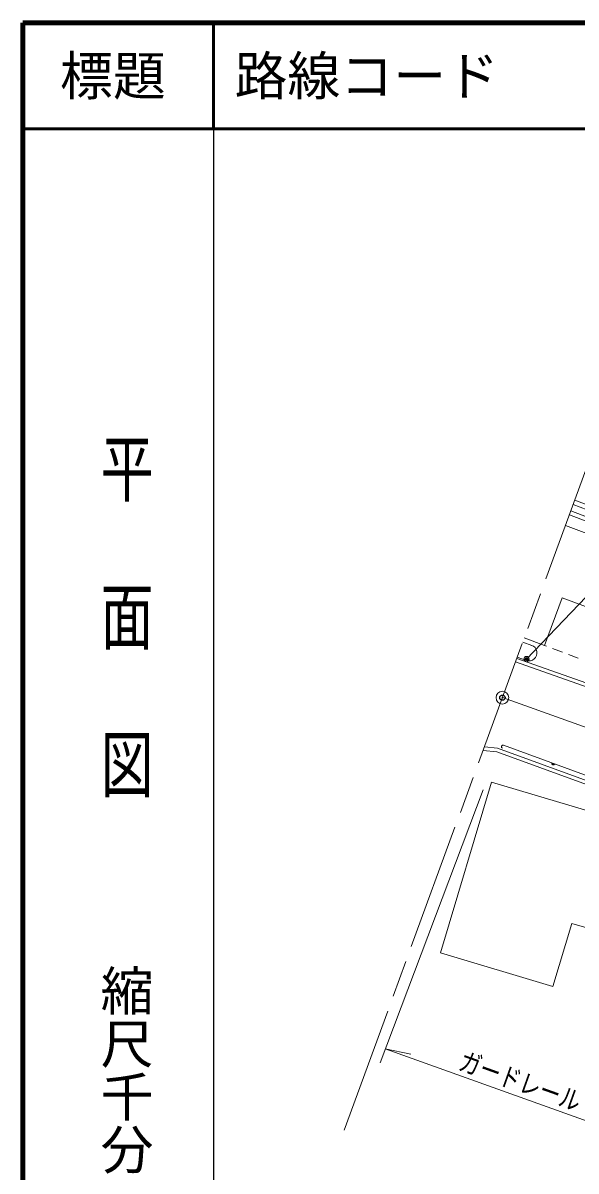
# Model space of a CAD drawing. Units: millimetres at full size, sheet at 1:1000; details may follow other scales. Extents: x 40000 to 680000, y 20000 to 380000.
# Drawn here: x 40000 to 92290, y 271454 to 380000 of the extents above; entities that cross this region are included whole.
import ezdxf
from ezdxf.enums import TextEntityAlignment as Align

# ---------------------------------------------------------------- set-up
doc = ezdxf.new("R2010")
doc.units = ezdxf.units.MM
doc.header["$LTSCALE"] = 1000
doc.header["$PDMODE"] = 32
doc.header["$PDSIZE"] = 500
doc.linetypes.add('CHAIN', pattern=[18.5, 12, -1.5, 3.5, -1.5])
for name, color, linetype, lineweight in [('M-BGD', 7, 'Continuous', 13), ('M-BMK', 2, 'CHAIN', 13), ('M-BMK-SRVR', 3, 'Continuous', 13), ('M-STR-HTXT', 7, 'Continuous', 13), ('M-TTL', 2, 'Continuous', 140), ('M-TTL-BAND', 7, 'Continuous', 25), ('M-TTL-LINE', 7, 'Continuous', 50)]:
    doc.layers.add(name, color=color, linetype=linetype, lineweight=lineweight)
doc.layers.add('M-OTRS', color=6, linetype='Continuous')
doc.layers.add('M-TTL-TXT', color=7, linetype='Continuous')
doc.styles.add('@ＭＳ ゴシック', font='')
doc.styles.add('ＭＳ ゴシック', font='')
doc.styles.get('@ＭＳ ゴシック').set_extended_font_data('@MS Gothic')
doc.styles.get('ＭＳ ゴシック').set_extended_font_data('MS Gothic')

msp = doc.modelspace()

# ---------------------------------------------------------------- hatches: boundary and pattern name
at = {"layer": 'M-BGD'}
msp.add_hatch(color=256, dxfattribs=at).paths.add_polyline_path([(89998, 310040), (90280, 309937, -0.41421), (90087, 309847, -0.41421)])

# ---------------------------------------------------------------- linework, layer by layer
for p, q in [((139542, 316420), (92012, 334460)), ((139951, 316913), (92167, 334885)), ((87249, 321453), (88101, 321148)), ((89510, 321064), (89294, 321145)), ((91008, 320501), (90072, 320853)), ((92505, 319938), (91569, 320290)), ((86733, 320045), (87596, 319736)), ((89998, 310040), (90280, 309937))]:
    msp.add_line(p, q, dxfattribs=at)
for points in [[(138427, 315978), (128913, 319587), (119097, 323217), (107086, 327604), (91660, 333499)], [(138564, 316354), (129054, 319962), (119234, 323593), (107226, 327978), (91797, 333875)], [(91290, 332488), (97431, 330180), (95146, 324100), (90992, 325661)], [(90992, 325661), (89294, 321145), (87397, 321858)], [(86568, 319593), (127175, 305269), (181327, 286138), (212052, 275827)], [(86688, 319922), (127292, 305599), (181441, 286469), (212163, 276159)], [(83625, 311554), (84868, 311449), (118429, 299211), (119415, 299188)], [(117246, 300162), (100139, 306314), (85446, 311713)], [(83500, 311214), (84791, 311104), (118363, 298862), (119351, 298840), (140682, 291275), (140585, 290260), (153503, 285215), (163672, 281432), (170097, 278417), (172486, 278417), (188754, 271095), (192600, 273329), (229255, 260585)]]:
    msp.add_lwpolyline(points, dxfattribs=at)
msp.add_lwpolyline([(84297, 308205), (79469, 292071), (90109, 288888), (91897, 294866), (108203, 290152), (108931, 292670), (108196, 292882), (110352, 300460)], close=True, dxfattribs=at)
for centre, radius, start, end in [((87849, 320442), 750, 250.31511, 71.56649), ((85394, 311572), 150, 69.82725, 249.82725), ((90139, 309988), 150, 159.82725, 339.82725)]:
    msp.add_arc(centre, radius, start, end, dxfattribs=at)
at = {"layer": 'M-BMK'}
msp.add_line((70355, 275315), (99083, 353772), dxfattribs=at)
msp.add_lwpolyline([(85329, 316210), (179777, 282432), (234600, 264004)], dxfattribs=at)
at = {"layer": 'M-BMK-SRVR'}
msp.add_circle((85329, 316210), 600, dxfattribs=at)
at = {"layer": 'M-OTRS'}
msp.add_point((85329, 316210), dxfattribs=at)
at = {"layer": 'M-STR-HTXT'}
for p, q in [((87604, 319861), (95332, 327949)), ((83509, 307511), (73763, 281684)), ((74259, 282998), (106356, 271519)), ((74259, 282998), (76663, 282501))]:
    msp.add_line(p, q, dxfattribs=at)
for radius in [150, 120, 90, 60, 30, 20]:
    msp.add_circle((87604, 319861), radius, dxfattribs=at)
msp.add_point((87604, 319861), dxfattribs=at)
at = {"layer": 'M-TTL'}
for p, q in [((40000, 380000), (40000, 20000)), ((680000, 380000), (40000, 380000))]:
    msp.add_line(p, q, dxfattribs=at)
at = {"layer": 'M-TTL-BAND'}
msp.add_line((58000, 370000), (58000, 20000), dxfattribs=at)
at = {"layer": 'M-TTL-LINE'}
for p, q in [((58000, 380000), (58000, 370000)), ((40000, 370000), (680000, 370000))]:
    msp.add_line(p, q, dxfattribs=at)

# ---------------------------------------------------------------- texts
at = {"layer": 'M-STR-HTXT', "style": 'ＭＳ ゴシック', "width": 0.8}
msp.add_text('ガードレール\u3000L=34.0', height=1833, rotation=340.321, dxfattribs=at).set_placement((90290, 277210), align=Align.BOTTOM_CENTER)
at = {"layer": 'M-TTL-BAND', "style": '@ＭＳ ゴシック', "width": 1.4}
msp.add_text('平  面  図', height=3666, rotation=270, dxfattribs=at).set_placement((49777, 306475), align=Align.MIDDLE_RIGHT)
at = {"layer": 'M-TTL-BAND', "style": '@ＭＳ ゴシック'}
msp.add_text('縮尺千分の一', height=3666, rotation=270, dxfattribs=at).set_placement((49777, 261030), align=Align.MIDDLE_RIGHT)
at = {"layer": 'M-TTL-TXT', "style": 'ＭＳ ゴシック'}
msp.add_text('標題', height=3666, dxfattribs=at).set_placement((48500, 375000), align=Align.MIDDLE_CENTER)
msp.add_text('路線コード', height=3666, dxfattribs=at).set_placement((60000, 375000), align=Align.MIDDLE_LEFT)

doc.saveas('drawing.dxf')
